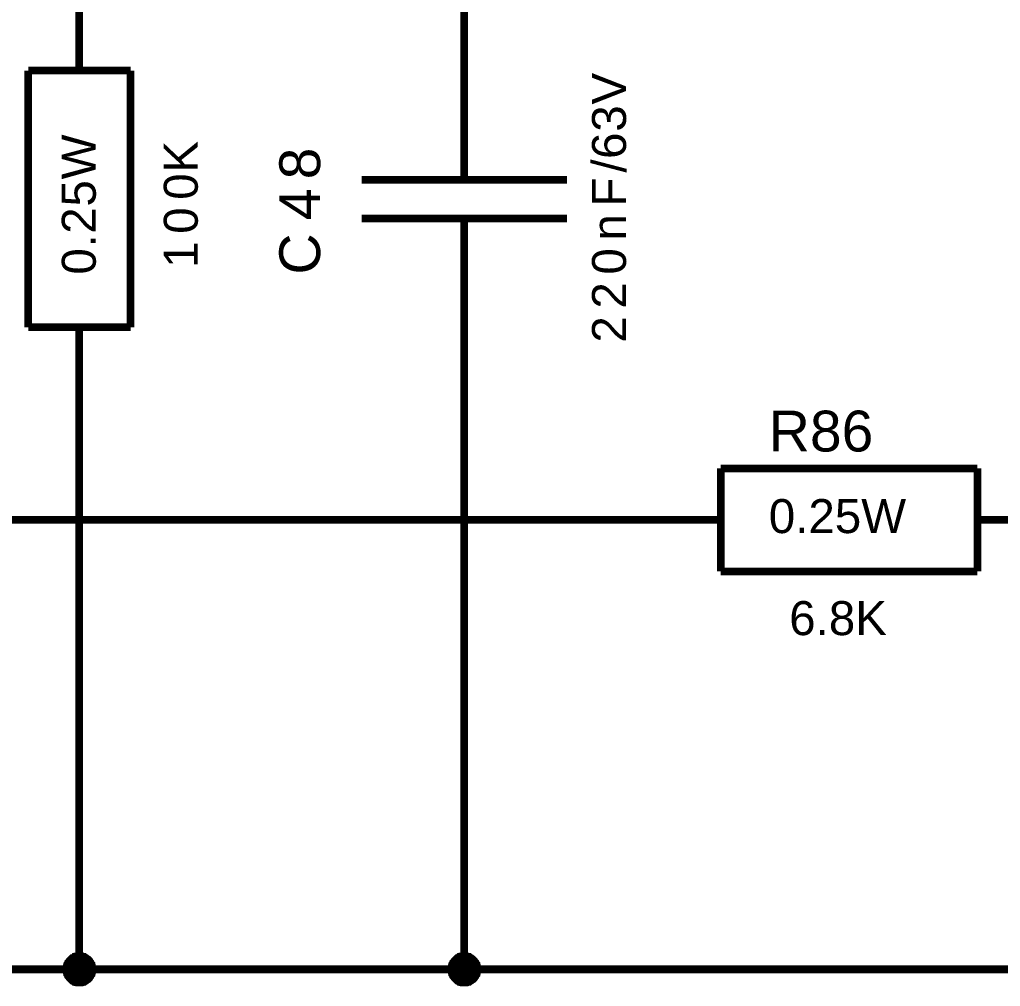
# Model space of a CAD drawing. Header units: millimetres. Extents: x -2024 to 917, y -725 to 13.
# Drawn here: x 332.31 to 370.52, y -309.45 to -271.8 of the extents above; entities that cross this region are included whole.
import ezdxf

# ---------------------------------------------------------------- set-up
doc = ezdxf.new("R2010")
doc.units = ezdxf.units.MM
doc.layers.add('Sheet', color=255, linetype='Continuous')
doc.styles.get("Standard").update_dxf_attribs({"font": 'arial.ttf'})

msp = doc.modelspace()

# ---------------------------------------------------------------- linework, layer by layer
at = {"layer": 'Sheet'}
for points, const_width in [([(334.637, -266.282), (349.632, -266.282), (349.632, -275.041)], 0.3), ([(334.637, -273.783), (334.637, -271.283)], 0.3), ([(332.651, -273.783), (336.639, -273.783)], 0.3), ([(332.651, -283.784), (332.651, -273.783)], 0.3), ([(336.639, -283.784), (336.639, -273.783)], 0.3), ([(349.632, -278.039), (349.632, -275.041)], 0.3), ([(345.643, -278.039), (353.637, -278.039)], 0.3), ([(345.643, -279.545), (353.637, -279.545)], 0.3), ([(349.632, -279.545), (349.632, -282.543)], 0.3), ([(349.632, -282.543), (349.632, -308.788), (334.637, -308.788)], 0.3), ([(332.651, -283.784), (336.639, -283.784)], 0.3), ([(334.637, -283.784), (334.637, -286.285)], 0.3), ([(334.637, -286.285), (334.637, -308.788), (322.157, -308.788)], 0.3), ([(359.629, -289.282), (359.629, -293.289)], 0.3), ([(359.629, -289.282), (369.626, -289.282)], 0.3), ([(369.626, -289.282), (369.626, -293.289)], 0.3), ([(322.157, -291.286), (357.13, -291.286)], 0.3), ([(359.629, -291.286), (357.13, -291.286)], 0.3), ([(369.626, -291.286), (372.125, -291.286)], 0.3), ([(359.629, -293.289), (369.626, -293.289)], 0.3), ([(334.14, -308.788), (334.14, -308.755), (334.14, -308.739), (334.14, -308.706), (334.157, -308.689), (334.157, -308.656), (334.157, -308.639), (334.173, -308.606), (334.173, -308.59), (334.19, -308.573), (334.206, -308.54), (334.206, -308.523), (334.223, -308.507), (334.24, -308.49), (334.256, -308.457), (334.273, -308.441), (334.289, -308.424), (334.306, -308.408), (334.322, -308.391), (334.339, -308.374), (334.355, -308.358), (334.372, -308.358), (334.405, -308.341), (334.422, -308.325), (334.438, -308.308), (334.471, -308.308), (334.488, -308.292), (334.504, -308.292), (334.537, -308.292), (334.554, -308.275), (334.587, -308.275), (334.604, -308.275), (334.637, -308.275)], 0.3), ([(334.14, -308.788), (334.14, -308.755), (334.14, -308.739), (334.14, -308.706), (334.157, -308.689), (334.157, -308.656), (334.157, -308.639), (334.173, -308.606), (334.173, -308.59), (334.19, -308.573), (334.206, -308.54), (334.206, -308.523), (334.223, -308.507), (334.24, -308.49), (334.256, -308.457), (334.273, -308.441), (334.289, -308.424), (334.306, -308.408), (334.322, -308.391), (334.339, -308.374), (334.355, -308.358), (334.372, -308.358), (334.405, -308.341), (334.422, -308.325), (334.438, -308.308), (334.471, -308.308), (334.488, -308.292), (334.504, -308.292), (334.537, -308.292), (334.554, -308.275), (334.587, -308.275), (334.604, -308.275), (334.637, -308.275)], 0.3), ([(334.14, -308.788), (334.14, -308.755), (334.14, -308.739), (334.14, -308.706), (334.157, -308.689), (334.157, -308.656), (334.157, -308.639), (334.173, -308.606), (334.173, -308.59), (334.19, -308.573), (334.206, -308.54), (334.206, -308.523), (334.223, -308.507), (334.24, -308.49), (334.256, -308.457), (334.273, -308.441), (334.289, -308.424), (334.306, -308.408), (334.322, -308.391), (334.339, -308.374), (334.355, -308.358), (334.372, -308.358), (334.405, -308.341), (334.422, -308.325), (334.438, -308.308), (334.471, -308.308), (334.488, -308.292), (334.504, -308.292), (334.537, -308.292), (334.554, -308.275), (334.587, -308.275), (334.604, -308.275), (334.637, -308.275)], 0.3), ([(334.14, -308.788), (334.14, -308.755), (334.14, -308.739), (334.14, -308.706), (334.157, -308.689), (334.157, -308.656), (334.157, -308.639), (334.173, -308.606), (334.173, -308.59), (334.19, -308.573), (334.206, -308.54), (334.206, -308.523), (334.223, -308.507), (334.24, -308.49), (334.256, -308.457), (334.273, -308.441), (334.289, -308.424), (334.306, -308.408), (334.322, -308.391), (334.339, -308.374), (334.355, -308.358), (334.372, -308.358), (334.405, -308.341), (334.422, -308.325), (334.438, -308.308), (334.471, -308.308), (334.488, -308.292), (334.504, -308.292), (334.537, -308.292), (334.554, -308.275), (334.587, -308.275), (334.604, -308.275), (334.637, -308.275)], 0.3), ([(334.14, -308.788), (334.14, -308.755), (334.14, -308.739), (334.14, -308.706), (334.157, -308.689), (334.157, -308.656), (334.157, -308.639), (334.173, -308.606), (334.173, -308.59), (334.19, -308.573), (334.206, -308.54), (334.206, -308.523), (334.223, -308.507), (334.24, -308.49), (334.256, -308.457), (334.273, -308.441), (334.289, -308.424), (334.306, -308.408), (334.322, -308.391), (334.339, -308.374), (334.355, -308.358), (334.372, -308.358), (334.405, -308.341), (334.422, -308.325), (334.438, -308.308), (334.471, -308.308), (334.488, -308.292), (334.504, -308.292), (334.537, -308.292), (334.554, -308.275), (334.587, -308.275), (334.604, -308.275), (334.637, -308.275)], 0.0991), ([(334.14, -308.788), (334.14, -308.755), (334.14, -308.739), (334.14, -308.706), (334.157, -308.689), (334.157, -308.656), (334.157, -308.639), (334.173, -308.606), (334.173, -308.59), (334.19, -308.573), (334.206, -308.54), (334.206, -308.523), (334.223, -308.507), (334.24, -308.49), (334.256, -308.457), (334.273, -308.441), (334.289, -308.424), (334.306, -308.408), (334.322, -308.391), (334.339, -308.374), (334.355, -308.358), (334.372, -308.358), (334.405, -308.341), (334.422, -308.325), (334.438, -308.308), (334.471, -308.308), (334.488, -308.292), (334.504, -308.292), (334.537, -308.292), (334.554, -308.275), (334.587, -308.275), (334.604, -308.275), (334.637, -308.275)], 0.0991), ([(334.14, -308.788), (334.14, -308.755), (334.14, -308.739), (334.14, -308.706), (334.157, -308.689), (334.157, -308.656), (334.157, -308.639), (334.173, -308.606), (334.173, -308.59), (334.19, -308.573), (334.206, -308.54), (334.206, -308.523), (334.223, -308.507), (334.24, -308.49), (334.256, -308.457), (334.273, -308.441), (334.289, -308.424), (334.306, -308.408), (334.322, -308.391), (334.339, -308.374), (334.355, -308.358), (334.372, -308.358), (334.405, -308.341), (334.422, -308.325), (334.438, -308.308), (334.471, -308.308), (334.488, -308.292), (334.504, -308.292), (334.537, -308.292), (334.554, -308.275), (334.587, -308.275), (334.604, -308.275), (334.637, -308.275)], 0.0991), ([(334.14, -308.788), (334.14, -308.755), (334.14, -308.739), (334.14, -308.706), (334.157, -308.689), (334.157, -308.656), (334.157, -308.639), (334.173, -308.606), (334.173, -308.59), (334.19, -308.573), (334.206, -308.54), (334.206, -308.523), (334.223, -308.507), (334.24, -308.49), (334.256, -308.457), (334.273, -308.441), (334.289, -308.424), (334.306, -308.408), (334.322, -308.391), (334.339, -308.374), (334.355, -308.358), (334.372, -308.358), (334.405, -308.341), (334.422, -308.325), (334.438, -308.308), (334.471, -308.308), (334.488, -308.292), (334.504, -308.292), (334.537, -308.292), (334.554, -308.275), (334.587, -308.275), (334.604, -308.275), (334.637, -308.275)], 0.0991), ([(334.637, -308.275), (334.637, -308.275)], 0.3), ([(334.637, -308.275), (334.67, -308.275), (334.686, -308.275), (334.72, -308.275), (334.736, -308.292), (334.769, -308.292), (334.786, -308.292), (334.819, -308.308), (334.835, -308.308), (334.852, -308.325), (334.885, -308.341), (334.902, -308.358), (334.918, -308.358), (334.935, -308.374), (334.968, -308.391), (334.984, -308.408), (335.001, -308.424), (335.017, -308.441), (335.034, -308.457), (335.051, -308.49), (335.067, -308.507), (335.067, -308.523), (335.084, -308.54), (335.1, -308.573), (335.117, -308.59), (335.117, -308.606), (335.133, -308.639), (335.133, -308.656), (335.133, -308.689), (335.15, -308.706), (335.15, -308.739), (335.15, -308.755), (335.15, -308.788)], 0.3), ([(334.637, -308.275), (334.637, -308.275)], 0.3), ([(334.637, -308.275), (334.67, -308.275), (334.686, -308.275), (334.72, -308.275), (334.736, -308.292), (334.769, -308.292), (334.786, -308.292), (334.819, -308.308), (334.835, -308.308), (334.852, -308.325), (334.885, -308.341), (334.902, -308.358), (334.918, -308.358), (334.935, -308.374), (334.968, -308.391), (334.984, -308.408), (335.001, -308.424), (335.017, -308.441), (335.034, -308.457), (335.051, -308.49), (335.067, -308.507), (335.067, -308.523), (335.084, -308.54), (335.1, -308.573), (335.117, -308.59), (335.117, -308.606), (335.133, -308.639), (335.133, -308.656), (335.133, -308.689), (335.15, -308.706), (335.15, -308.739), (335.15, -308.755), (335.15, -308.788)], 0.3), ([(334.637, -308.275), (334.637, -308.275)], 0.3), ([(334.637, -308.275), (334.67, -308.275), (334.686, -308.275), (334.72, -308.275), (334.736, -308.292), (334.769, -308.292), (334.786, -308.292), (334.819, -308.308), (334.835, -308.308), (334.852, -308.325), (334.885, -308.341), (334.902, -308.358), (334.918, -308.358), (334.935, -308.374), (334.968, -308.391), (334.984, -308.408), (335.001, -308.424), (335.017, -308.441), (335.034, -308.457), (335.051, -308.49), (335.067, -308.507), (335.067, -308.523), (335.084, -308.54), (335.1, -308.573), (335.117, -308.59), (335.117, -308.606), (335.133, -308.639), (335.133, -308.656), (335.133, -308.689), (335.15, -308.706), (335.15, -308.739), (335.15, -308.755), (335.15, -308.788)], 0.3), ([(334.637, -308.275), (334.637, -308.275)], 0.3), ([(334.637, -308.275), (334.67, -308.275), (334.686, -308.275), (334.72, -308.275), (334.736, -308.292), (334.769, -308.292), (334.786, -308.292), (334.819, -308.308), (334.835, -308.308), (334.852, -308.325), (334.885, -308.341), (334.902, -308.358), (334.918, -308.358), (334.935, -308.374), (334.968, -308.391), (334.984, -308.408), (335.001, -308.424), (335.017, -308.441), (335.034, -308.457), (335.051, -308.49), (335.067, -308.507), (335.067, -308.523), (335.084, -308.54), (335.1, -308.573), (335.117, -308.59), (335.117, -308.606), (335.133, -308.639), (335.133, -308.656), (335.133, -308.689), (335.15, -308.706), (335.15, -308.739), (335.15, -308.755), (335.15, -308.788)], 0.3), ([(334.637, -308.275), (334.637, -308.275)], 0.0991), ([(334.637, -308.275), (334.67, -308.275), (334.686, -308.275), (334.72, -308.275), (334.736, -308.292), (334.769, -308.292), (334.786, -308.292), (334.819, -308.308), (334.835, -308.308), (334.852, -308.325), (334.885, -308.341), (334.902, -308.358), (334.918, -308.358), (334.935, -308.374), (334.968, -308.391), (334.984, -308.408), (335.001, -308.424), (335.017, -308.441), (335.034, -308.457), (335.051, -308.49), (335.067, -308.507), (335.067, -308.523), (335.084, -308.54), (335.1, -308.573), (335.117, -308.59), (335.117, -308.606), (335.133, -308.639), (335.133, -308.656), (335.133, -308.689), (335.15, -308.706), (335.15, -308.739), (335.15, -308.755), (335.15, -308.788)], 0.0991), ([(334.637, -308.275), (334.637, -308.275)], 0.0991), ([(334.637, -308.275), (334.67, -308.275), (334.686, -308.275), (334.72, -308.275), (334.736, -308.292), (334.769, -308.292), (334.786, -308.292), (334.819, -308.308), (334.835, -308.308), (334.852, -308.325), (334.885, -308.341), (334.902, -308.358), (334.918, -308.358), (334.935, -308.374), (334.968, -308.391), (334.984, -308.408), (335.001, -308.424), (335.017, -308.441), (335.034, -308.457), (335.051, -308.49), (335.067, -308.507), (335.067, -308.523), (335.084, -308.54), (335.1, -308.573), (335.117, -308.59), (335.117, -308.606), (335.133, -308.639), (335.133, -308.656), (335.133, -308.689), (335.15, -308.706), (335.15, -308.739), (335.15, -308.755), (335.15, -308.788)], 0.0991), ([(334.637, -308.275), (334.637, -308.275)], 0.0991), ([(334.637, -308.275), (334.67, -308.275), (334.686, -308.275), (334.72, -308.275), (334.736, -308.292), (334.769, -308.292), (334.786, -308.292), (334.819, -308.308), (334.835, -308.308), (334.852, -308.325), (334.885, -308.341), (334.902, -308.358), (334.918, -308.358), (334.935, -308.374), (334.968, -308.391), (334.984, -308.408), (335.001, -308.424), (335.017, -308.441), (335.034, -308.457), (335.051, -308.49), (335.067, -308.507), (335.067, -308.523), (335.084, -308.54), (335.1, -308.573), (335.117, -308.59), (335.117, -308.606), (335.133, -308.639), (335.133, -308.656), (335.133, -308.689), (335.15, -308.706), (335.15, -308.739), (335.15, -308.755), (335.15, -308.788)], 0.0991), ([(334.637, -308.275), (334.637, -308.275)], 0.0991), ([(334.637, -308.275), (334.67, -308.275), (334.686, -308.275), (334.72, -308.275), (334.736, -308.292), (334.769, -308.292), (334.786, -308.292), (334.819, -308.308), (334.835, -308.308), (334.852, -308.325), (334.885, -308.341), (334.902, -308.358), (334.918, -308.358), (334.935, -308.374), (334.968, -308.391), (334.984, -308.408), (335.001, -308.424), (335.017, -308.441), (335.034, -308.457), (335.051, -308.49), (335.067, -308.507), (335.067, -308.523), (335.084, -308.54), (335.1, -308.573), (335.117, -308.59), (335.117, -308.606), (335.133, -308.639), (335.133, -308.656), (335.133, -308.689), (335.15, -308.706), (335.15, -308.739), (335.15, -308.755), (335.15, -308.788)], 0.0991), ([(349.136, -308.788), (349.136, -308.755), (349.136, -308.739), (349.136, -308.706), (349.152, -308.689), (349.152, -308.656), (349.152, -308.639), (349.169, -308.606), (349.169, -308.59), (349.185, -308.573), (349.202, -308.54), (349.202, -308.523), (349.218, -308.507), (349.235, -308.49), (349.251, -308.457), (349.268, -308.441), (349.284, -308.424), (349.301, -308.408), (349.318, -308.391), (349.334, -308.374), (349.351, -308.358), (349.367, -308.358), (349.4, -308.341), (349.417, -308.325), (349.433, -308.308), (349.467, -308.308), (349.483, -308.292), (349.5, -308.292), (349.533, -308.292), (349.549, -308.275), (349.582, -308.275), (349.599, -308.275), (349.632, -308.275)], 0.3), ([(349.136, -308.788), (349.136, -308.755), (349.136, -308.739), (349.136, -308.706), (349.152, -308.689), (349.152, -308.656), (349.152, -308.639), (349.169, -308.606), (349.169, -308.59), (349.185, -308.573), (349.202, -308.54), (349.202, -308.523), (349.218, -308.507), (349.235, -308.49), (349.251, -308.457), (349.268, -308.441), (349.284, -308.424), (349.301, -308.408), (349.318, -308.391), (349.334, -308.374), (349.351, -308.358), (349.367, -308.358), (349.4, -308.341), (349.417, -308.325), (349.433, -308.308), (349.467, -308.308), (349.483, -308.292), (349.5, -308.292), (349.533, -308.292), (349.549, -308.275), (349.582, -308.275), (349.599, -308.275), (349.632, -308.275)], 0.3), ([(349.136, -308.788), (349.136, -308.755), (349.136, -308.739), (349.136, -308.706), (349.152, -308.689), (349.152, -308.656), (349.152, -308.639), (349.169, -308.606), (349.169, -308.59), (349.185, -308.573), (349.202, -308.54), (349.202, -308.523), (349.218, -308.507), (349.235, -308.49), (349.251, -308.457), (349.268, -308.441), (349.284, -308.424), (349.301, -308.408), (349.318, -308.391), (349.334, -308.374), (349.351, -308.358), (349.367, -308.358), (349.4, -308.341), (349.417, -308.325), (349.433, -308.308), (349.467, -308.308), (349.483, -308.292), (349.5, -308.292), (349.533, -308.292), (349.549, -308.275), (349.582, -308.275), (349.599, -308.275), (349.632, -308.275)], 0.3), ([(349.136, -308.788), (349.136, -308.755), (349.136, -308.739), (349.136, -308.706), (349.152, -308.689), (349.152, -308.656), (349.152, -308.639), (349.169, -308.606), (349.169, -308.59), (349.185, -308.573), (349.202, -308.54), (349.202, -308.523), (349.218, -308.507), (349.235, -308.49), (349.251, -308.457), (349.268, -308.441), (349.284, -308.424), (349.301, -308.408), (349.318, -308.391), (349.334, -308.374), (349.351, -308.358), (349.367, -308.358), (349.4, -308.341), (349.417, -308.325), (349.433, -308.308), (349.467, -308.308), (349.483, -308.292), (349.5, -308.292), (349.533, -308.292), (349.549, -308.275), (349.582, -308.275), (349.599, -308.275), (349.632, -308.275)], 0.3), ([(349.136, -308.788), (349.136, -308.755), (349.136, -308.739), (349.136, -308.706), (349.152, -308.689), (349.152, -308.656), (349.152, -308.639), (349.169, -308.606), (349.169, -308.59), (349.185, -308.573), (349.202, -308.54), (349.202, -308.523), (349.218, -308.507), (349.235, -308.49), (349.251, -308.457), (349.268, -308.441), (349.284, -308.424), (349.301, -308.408), (349.318, -308.391), (349.334, -308.374), (349.351, -308.358), (349.367, -308.358), (349.4, -308.341), (349.417, -308.325), (349.433, -308.308), (349.467, -308.308), (349.483, -308.292), (349.5, -308.292), (349.533, -308.292), (349.549, -308.275), (349.582, -308.275), (349.599, -308.275), (349.632, -308.275)], 0.0991), ([(349.136, -308.788), (349.136, -308.755), (349.136, -308.739), (349.136, -308.706), (349.152, -308.689), (349.152, -308.656), (349.152, -308.639), (349.169, -308.606), (349.169, -308.59), (349.185, -308.573), (349.202, -308.54), (349.202, -308.523), (349.218, -308.507), (349.235, -308.49), (349.251, -308.457), (349.268, -308.441), (349.284, -308.424), (349.301, -308.408), (349.318, -308.391), (349.334, -308.374), (349.351, -308.358), (349.367, -308.358), (349.4, -308.341), (349.417, -308.325), (349.433, -308.308), (349.467, -308.308), (349.483, -308.292), (349.5, -308.292), (349.533, -308.292), (349.549, -308.275), (349.582, -308.275), (349.599, -308.275), (349.632, -308.275)], 0.0991), ([(349.136, -308.788), (349.136, -308.755), (349.136, -308.739), (349.136, -308.706), (349.152, -308.689), (349.152, -308.656), (349.152, -308.639), (349.169, -308.606), (349.169, -308.59), (349.185, -308.573), (349.202, -308.54), (349.202, -308.523), (349.218, -308.507), (349.235, -308.49), (349.251, -308.457), (349.268, -308.441), (349.284, -308.424), (349.301, -308.408), (349.318, -308.391), (349.334, -308.374), (349.351, -308.358), (349.367, -308.358), (349.4, -308.341), (349.417, -308.325), (349.433, -308.308), (349.467, -308.308), (349.483, -308.292), (349.5, -308.292), (349.533, -308.292), (349.549, -308.275), (349.582, -308.275), (349.599, -308.275), (349.632, -308.275)], 0.0991), ([(349.136, -308.788), (349.136, -308.755), (349.136, -308.739), (349.136, -308.706), (349.152, -308.689), (349.152, -308.656), (349.152, -308.639), (349.169, -308.606), (349.169, -308.59), (349.185, -308.573), (349.202, -308.54), (349.202, -308.523), (349.218, -308.507), (349.235, -308.49), (349.251, -308.457), (349.268, -308.441), (349.284, -308.424), (349.301, -308.408), (349.318, -308.391), (349.334, -308.374), (349.351, -308.358), (349.367, -308.358), (349.4, -308.341), (349.417, -308.325), (349.433, -308.308), (349.467, -308.308), (349.483, -308.292), (349.5, -308.292), (349.533, -308.292), (349.549, -308.275), (349.582, -308.275), (349.599, -308.275), (349.632, -308.275)], 0.0991), ([(349.632, -308.275), (349.632, -308.275)], 0.3), ([(349.632, -308.275), (349.665, -308.275), (349.682, -308.275), (349.715, -308.275), (349.731, -308.292), (349.764, -308.292), (349.781, -308.292), (349.814, -308.308), (349.831, -308.308), (349.847, -308.325), (349.88, -308.341), (349.897, -308.358), (349.913, -308.358), (349.93, -308.374), (349.963, -308.391), (349.98, -308.408), (349.996, -308.424), (350.013, -308.441), (350.029, -308.457), (350.046, -308.49), (350.062, -308.507), (350.062, -308.523), (350.079, -308.54), (350.095, -308.573), (350.112, -308.59), (350.112, -308.606), (350.129, -308.639), (350.129, -308.656), (350.129, -308.689), (350.145, -308.706), (350.145, -308.739), (350.145, -308.755), (350.145, -308.788)], 0.3), ([(349.632, -308.275), (349.632, -308.275)], 0.3), ([(349.632, -308.275), (349.665, -308.275), (349.682, -308.275), (349.715, -308.275), (349.731, -308.292), (349.764, -308.292), (349.781, -308.292), (349.814, -308.308), (349.831, -308.308), (349.847, -308.325), (349.88, -308.341), (349.897, -308.358), (349.913, -308.358), (349.93, -308.374), (349.963, -308.391), (349.98, -308.408), (349.996, -308.424), (350.013, -308.441), (350.029, -308.457), (350.046, -308.49), (350.062, -308.507), (350.062, -308.523), (350.079, -308.54), (350.095, -308.573), (350.112, -308.59), (350.112, -308.606), (350.129, -308.639), (350.129, -308.656), (350.129, -308.689), (350.145, -308.706), (350.145, -308.739), (350.145, -308.755), (350.145, -308.788)], 0.3), ([(349.632, -308.275), (349.632, -308.275)], 0.3), ([(349.632, -308.275), (349.665, -308.275), (349.682, -308.275), (349.715, -308.275), (349.731, -308.292), (349.764, -308.292), (349.781, -308.292), (349.814, -308.308), (349.831, -308.308), (349.847, -308.325), (349.88, -308.341), (349.897, -308.358), (349.913, -308.358), (349.93, -308.374), (349.963, -308.391), (349.98, -308.408), (349.996, -308.424), (350.013, -308.441), (350.029, -308.457), (350.046, -308.49), (350.062, -308.507), (350.062, -308.523), (350.079, -308.54), (350.095, -308.573), (350.112, -308.59), (350.112, -308.606), (350.129, -308.639), (350.129, -308.656), (350.129, -308.689), (350.145, -308.706), (350.145, -308.739), (350.145, -308.755), (350.145, -308.788)], 0.3), ([(349.632, -308.275), (349.632, -308.275)], 0.3), ([(349.632, -308.275), (349.665, -308.275), (349.682, -308.275), (349.715, -308.275), (349.731, -308.292), (349.764, -308.292), (349.781, -308.292), (349.814, -308.308), (349.831, -308.308), (349.847, -308.325), (349.88, -308.341), (349.897, -308.358), (349.913, -308.358), (349.93, -308.374), (349.963, -308.391), (349.98, -308.408), (349.996, -308.424), (350.013, -308.441), (350.029, -308.457), (350.046, -308.49), (350.062, -308.507), (350.062, -308.523), (350.079, -308.54), (350.095, -308.573), (350.112, -308.59), (350.112, -308.606), (350.129, -308.639), (350.129, -308.656), (350.129, -308.689), (350.145, -308.706), (350.145, -308.739), (350.145, -308.755), (350.145, -308.788)], 0.3), ([(349.632, -308.275), (349.632, -308.275)], 0.0991), ([(349.632, -308.275), (349.665, -308.275), (349.682, -308.275), (349.715, -308.275), (349.731, -308.292), (349.764, -308.292), (349.781, -308.292), (349.814, -308.308), (349.831, -308.308), (349.847, -308.325), (349.88, -308.341), (349.897, -308.358), (349.913, -308.358), (349.93, -308.374), (349.963, -308.391), (349.98, -308.408), (349.996, -308.424), (350.013, -308.441), (350.029, -308.457), (350.046, -308.49), (350.062, -308.507), (350.062, -308.523), (350.079, -308.54), (350.095, -308.573), (350.112, -308.59), (350.112, -308.606), (350.129, -308.639), (350.129, -308.656), (350.129, -308.689), (350.145, -308.706), (350.145, -308.739), (350.145, -308.755), (350.145, -308.788)], 0.0991), ([(349.632, -308.275), (349.632, -308.275)], 0.0991), ([(349.632, -308.275), (349.665, -308.275), (349.682, -308.275), (349.715, -308.275), (349.731, -308.292), (349.764, -308.292), (349.781, -308.292), (349.814, -308.308), (349.831, -308.308), (349.847, -308.325), (349.88, -308.341), (349.897, -308.358), (349.913, -308.358), (349.93, -308.374), (349.963, -308.391), (349.98, -308.408), (349.996, -308.424), (350.013, -308.441), (350.029, -308.457), (350.046, -308.49), (350.062, -308.507), (350.062, -308.523), (350.079, -308.54), (350.095, -308.573), (350.112, -308.59), (350.112, -308.606), (350.129, -308.639), (350.129, -308.656), (350.129, -308.689), (350.145, -308.706), (350.145, -308.739), (350.145, -308.755), (350.145, -308.788)], 0.0991), ([(349.632, -308.275), (349.632, -308.275)], 0.0991), ([(349.632, -308.275), (349.665, -308.275), (349.682, -308.275), (349.715, -308.275), (349.731, -308.292), (349.764, -308.292), (349.781, -308.292), (349.814, -308.308), (349.831, -308.308), (349.847, -308.325), (349.88, -308.341), (349.897, -308.358), (349.913, -308.358), (349.93, -308.374), (349.963, -308.391), (349.98, -308.408), (349.996, -308.424), (350.013, -308.441), (350.029, -308.457), (350.046, -308.49), (350.062, -308.507), (350.062, -308.523), (350.079, -308.54), (350.095, -308.573), (350.112, -308.59), (350.112, -308.606), (350.129, -308.639), (350.129, -308.656), (350.129, -308.689), (350.145, -308.706), (350.145, -308.739), (350.145, -308.755), (350.145, -308.788)], 0.0991), ([(349.632, -308.275), (349.632, -308.275)], 0.0991), ([(349.632, -308.275), (349.665, -308.275), (349.682, -308.275), (349.715, -308.275), (349.731, -308.292), (349.764, -308.292), (349.781, -308.292), (349.814, -308.308), (349.831, -308.308), (349.847, -308.325), (349.88, -308.341), (349.897, -308.358), (349.913, -308.358), (349.93, -308.374), (349.963, -308.391), (349.98, -308.408), (349.996, -308.424), (350.013, -308.441), (350.029, -308.457), (350.046, -308.49), (350.062, -308.507), (350.062, -308.523), (350.079, -308.54), (350.095, -308.573), (350.112, -308.59), (350.112, -308.606), (350.129, -308.639), (350.129, -308.656), (350.129, -308.689), (350.145, -308.706), (350.145, -308.739), (350.145, -308.755), (350.145, -308.788)], 0.0991), ([(334.637, -309.302), (334.604, -309.302), (334.587, -309.302), (334.554, -309.302), (334.537, -309.285), (334.504, -309.285), (334.488, -309.285), (334.471, -309.269), (334.438, -309.269), (334.422, -309.252), (334.405, -309.235), (334.372, -309.219), (334.355, -309.219), (334.339, -309.202), (334.322, -309.186), (334.306, -309.169), (334.289, -309.153), (334.273, -309.136), (334.256, -309.12), (334.24, -309.086), (334.223, -309.07), (334.206, -309.053), (334.206, -309.037), (334.19, -309.004), (334.173, -308.987), (334.173, -308.971), (334.157, -308.937), (334.157, -308.921), (334.157, -308.888), (334.14, -308.871), (334.14, -308.838), (334.14, -308.821), (334.14, -308.788)], 0.3), ([(334.14, -308.788), (334.14, -308.788)], 0.3), ([(334.637, -309.302), (334.604, -309.302), (334.587, -309.302), (334.554, -309.302), (334.537, -309.285), (334.504, -309.285), (334.488, -309.285), (334.471, -309.269), (334.438, -309.269), (334.422, -309.252), (334.405, -309.235), (334.372, -309.219), (334.355, -309.219), (334.339, -309.202), (334.322, -309.186), (334.306, -309.169), (334.289, -309.153), (334.273, -309.136), (334.256, -309.12), (334.24, -309.086), (334.223, -309.07), (334.206, -309.053), (334.206, -309.037), (334.19, -309.004), (334.173, -308.987), (334.173, -308.971), (334.157, -308.937), (334.157, -308.921), (334.157, -308.888), (334.14, -308.871), (334.14, -308.838), (334.14, -308.821), (334.14, -308.788)], 0.3), ([(334.14, -308.788), (334.14, -308.788)], 0.3), ([(334.637, -309.302), (334.604, -309.302), (334.587, -309.302), (334.554, -309.302), (334.537, -309.285), (334.504, -309.285), (334.488, -309.285), (334.471, -309.269), (334.438, -309.269), (334.422, -309.252), (334.405, -309.235), (334.372, -309.219), (334.355, -309.219), (334.339, -309.202), (334.322, -309.186), (334.306, -309.169), (334.289, -309.153), (334.273, -309.136), (334.256, -309.12), (334.24, -309.086), (334.223, -309.07), (334.206, -309.053), (334.206, -309.037), (334.19, -309.004), (334.173, -308.987), (334.173, -308.971), (334.157, -308.937), (334.157, -308.921), (334.157, -308.888), (334.14, -308.871), (334.14, -308.838), (334.14, -308.821), (334.14, -308.788)], 0.3), ([(334.14, -308.788), (334.14, -308.788)], 0.3), ([(334.637, -309.302), (334.604, -309.302), (334.587, -309.302), (334.554, -309.302), (334.537, -309.285), (334.504, -309.285), (334.488, -309.285), (334.471, -309.269), (334.438, -309.269), (334.422, -309.252), (334.405, -309.235), (334.372, -309.219), (334.355, -309.219), (334.339, -309.202), (334.322, -309.186), (334.306, -309.169), (334.289, -309.153), (334.273, -309.136), (334.256, -309.12), (334.24, -309.086), (334.223, -309.07), (334.206, -309.053), (334.206, -309.037), (334.19, -309.004), (334.173, -308.987), (334.173, -308.971), (334.157, -308.937), (334.157, -308.921), (334.157, -308.888), (334.14, -308.871), (334.14, -308.838), (334.14, -308.821), (334.14, -308.788)], 0.3), ([(334.14, -308.788), (334.14, -308.788)], 0.3), ([(335.15, -308.788), (335.15, -308.821), (335.15, -308.838), (335.15, -308.871), (335.133, -308.888), (335.133, -308.921), (335.133, -308.937), (335.117, -308.971), (335.117, -308.987), (335.1, -309.004), (335.084, -309.037), (335.067, -309.053), (335.067, -309.07), (335.051, -309.086), (335.034, -309.12), (335.017, -309.136), (335.001, -309.153), (334.984, -309.169), (334.968, -309.186), (334.935, -309.202), (334.918, -309.219), (334.902, -309.219), (334.885, -309.235), (334.852, -309.252), (334.835, -309.269), (334.819, -309.269), (334.786, -309.285), (334.769, -309.285), (334.736, -309.285), (334.72, -309.302), (334.686, -309.302), (334.67, -309.302), (334.637, -309.302)], 0.3), ([(335.15, -308.788), (335.15, -308.821), (335.15, -308.838), (335.15, -308.871), (335.133, -308.888), (335.133, -308.921), (335.133, -308.937), (335.117, -308.971), (335.117, -308.987), (335.1, -309.004), (335.084, -309.037), (335.067, -309.053), (335.067, -309.07), (335.051, -309.086), (335.034, -309.12), (335.017, -309.136), (335.001, -309.153), (334.984, -309.169), (334.968, -309.186), (334.935, -309.202), (334.918, -309.219), (334.902, -309.219), (334.885, -309.235), (334.852, -309.252), (334.835, -309.269), (334.819, -309.269), (334.786, -309.285), (334.769, -309.285), (334.736, -309.285), (334.72, -309.302), (334.686, -309.302), (334.67, -309.302), (334.637, -309.302)], 0.3), ([(335.15, -308.788), (335.15, -308.821), (335.15, -308.838), (335.15, -308.871), (335.133, -308.888), (335.133, -308.921), (335.133, -308.937), (335.117, -308.971), (335.117, -308.987), (335.1, -309.004), (335.084, -309.037), (335.067, -309.053), (335.067, -309.07), (335.051, -309.086), (335.034, -309.12), (335.017, -309.136), (335.001, -309.153), (334.984, -309.169), (334.968, -309.186), (334.935, -309.202), (334.918, -309.219), (334.902, -309.219), (334.885, -309.235), (334.852, -309.252), (334.835, -309.269), (334.819, -309.269), (334.786, -309.285), (334.769, -309.285), (334.736, -309.285), (334.72, -309.302), (334.686, -309.302), (334.67, -309.302), (334.637, -309.302)], 0.3), ([(335.15, -308.788), (335.15, -308.821), (335.15, -308.838), (335.15, -308.871), (335.133, -308.888), (335.133, -308.921), (335.133, -308.937), (335.117, -308.971), (335.117, -308.987), (335.1, -309.004), (335.084, -309.037), (335.067, -309.053), (335.067, -309.07), (335.051, -309.086), (335.034, -309.12), (335.017, -309.136), (335.001, -309.153), (334.984, -309.169), (334.968, -309.186), (334.935, -309.202), (334.918, -309.219), (334.902, -309.219), (334.885, -309.235), (334.852, -309.252), (334.835, -309.269), (334.819, -309.269), (334.786, -309.285), (334.769, -309.285), (334.736, -309.285), (334.72, -309.302), (334.686, -309.302), (334.67, -309.302), (334.637, -309.302)], 0.3), ([(335.15, -308.788), (335.15, -308.788), (335.15, -308.788), (335.15, -308.788), (335.15, -308.788), (335.15, -308.788), (335.15, -308.788), (335.15, -308.788), (335.15, -308.788), (335.15, -308.788), (335.15, -308.788), (335.15, -308.788), (335.15, -308.788), (335.15, -308.788), (335.15, -308.788), (335.15, -308.788), (335.15, -308.788), (335.15, -308.788), (335.15, -308.788), (335.15, -308.788), (335.15, -308.788), (335.15, -308.788), (335.15, -308.788), (335.15, -308.788), (335.15, -308.788), (335.15, -308.788), (335.15, -308.788), (335.15, -308.788), (335.15, -308.788), (335.15, -308.788), (335.15, -308.788), (335.15, -308.788), (335.15, -308.788)], 0.3), ([(335.15, -308.788), (335.15, -308.788)], 0.3), ([(335.15, -308.788), (335.15, -308.788), (335.15, -308.788), (335.15, -308.788), (335.15, -308.788), (335.15, -308.788), (335.15, -308.788), (335.15, -308.788), (335.15, -308.788), (335.15, -308.788), (335.15, -308.788), (335.15, -308.788), (335.15, -308.788), (335.15, -308.788), (335.15, -308.788), (335.15, -308.788), (335.15, -308.788), (335.15, -308.788), (335.15, -308.788), (335.15, -308.788), (335.15, -308.788), (335.15, -308.788), (335.15, -308.788), (335.15, -308.788), (335.15, -308.788), (335.15, -308.788), (335.15, -308.788), (335.15, -308.788), (335.15, -308.788), (335.15, -308.788), (335.15, -308.788), (335.15, -308.788), (335.15, -308.788)], 0.3), ([(335.15, -308.788), (335.15, -308.788)], 0.3), ([(335.15, -308.788), (335.15, -308.788), (335.15, -308.788), (335.15, -308.788), (335.15, -308.788), (335.15, -308.788), (335.15, -308.788), (335.15, -308.788), (335.15, -308.788), (335.15, -308.788), (335.15, -308.788), (335.15, -308.788), (335.15, -308.788), (335.15, -308.788), (335.15, -308.788), (335.15, -308.788), (335.15, -308.788), (335.15, -308.788), (335.15, -308.788), (335.15, -308.788), (335.15, -308.788), (335.15, -308.788), (335.15, -308.788), (335.15, -308.788), (335.15, -308.788), (335.15, -308.788), (335.15, -308.788), (335.15, -308.788), (335.15, -308.788), (335.15, -308.788), (335.15, -308.788), (335.15, -308.788), (335.15, -308.788)], 0.3), ([(335.15, -308.788), (335.15, -308.788)], 0.3), ([(335.15, -308.788), (335.15, -308.788), (335.15, -308.788), (335.15, -308.788), (335.15, -308.788), (335.15, -308.788), (335.15, -308.788), (335.15, -308.788), (335.15, -308.788), (335.15, -308.788), (335.15, -308.788), (335.15, -308.788), (335.15, -308.788), (335.15, -308.788), (335.15, -308.788), (335.15, -308.788), (335.15, -308.788), (335.15, -308.788), (335.15, -308.788), (335.15, -308.788), (335.15, -308.788), (335.15, -308.788), (335.15, -308.788), (335.15, -308.788), (335.15, -308.788), (335.15, -308.788), (335.15, -308.788), (335.15, -308.788), (335.15, -308.788), (335.15, -308.788), (335.15, -308.788), (335.15, -308.788), (335.15, -308.788)], 0.3), ([(335.15, -308.788), (335.15, -308.788)], 0.3), ([(349.632, -309.302), (349.599, -309.302), (349.582, -309.302), (349.549, -309.302), (349.533, -309.285), (349.5, -309.285), (349.483, -309.285), (349.467, -309.269), (349.433, -309.269), (349.417, -309.252), (349.4, -309.235), (349.367, -309.219), (349.351, -309.219), (349.334, -309.202), (349.318, -309.186), (349.301, -309.169), (349.284, -309.153), (349.268, -309.136), (349.251, -309.12), (349.235, -309.086), (349.218, -309.07), (349.202, -309.053), (349.202, -309.037), (349.185, -309.004), (349.169, -308.987), (349.169, -308.971), (349.152, -308.937), (349.152, -308.921), (349.152, -308.888), (349.136, -308.871), (349.136, -308.838), (349.136, -308.821), (349.136, -308.788)], 0.3), ([(349.136, -308.788), (349.136, -308.788)], 0.3), ([(349.632, -309.302), (349.599, -309.302), (349.582, -309.302), (349.549, -309.302), (349.533, -309.285), (349.5, -309.285), (349.483, -309.285), (349.467, -309.269), (349.433, -309.269), (349.417, -309.252), (349.4, -309.235), (349.367, -309.219), (349.351, -309.219), (349.334, -309.202), (349.318, -309.186), (349.301, -309.169), (349.284, -309.153), (349.268, -309.136), (349.251, -309.12), (349.235, -309.086), (349.218, -309.07), (349.202, -309.053), (349.202, -309.037), (349.185, -309.004), (349.169, -308.987), (349.169, -308.971), (349.152, -308.937), (349.152, -308.921), (349.152, -308.888), (349.136, -308.871), (349.136, -308.838), (349.136, -308.821), (349.136, -308.788)], 0.3), ([(349.136, -308.788), (349.136, -308.788)], 0.3), ([(349.632, -309.302), (349.599, -309.302), (349.582, -309.302), (349.549, -309.302), (349.533, -309.285), (349.5, -309.285), (349.483, -309.285), (349.467, -309.269), (349.433, -309.269), (349.417, -309.252), (349.4, -309.235), (349.367, -309.219), (349.351, -309.219), (349.334, -309.202), (349.318, -309.186), (349.301, -309.169), (349.284, -309.153), (349.268, -309.136), (349.251, -309.12), (349.235, -309.086), (349.218, -309.07), (349.202, -309.053), (349.202, -309.037), (349.185, -309.004), (349.169, -308.987), (349.169, -308.971), (349.152, -308.937), (349.152, -308.921), (349.152, -308.888), (349.136, -308.871), (349.136, -308.838), (349.136, -308.821), (349.136, -308.788)], 0.3), ([(349.136, -308.788), (349.136, -308.788)], 0.3), ([(349.632, -309.302), (349.599, -309.302), (349.582, -309.302), (349.549, -309.302), (349.533, -309.285), (349.5, -309.285), (349.483, -309.285), (349.467, -309.269), (349.433, -309.269), (349.417, -309.252), (349.4, -309.235), (349.367, -309.219), (349.351, -309.219), (349.334, -309.202), (349.318, -309.186), (349.301, -309.169), (349.284, -309.153), (349.268, -309.136), (349.251, -309.12), (349.235, -309.086), (349.218, -309.07), (349.202, -309.053), (349.202, -309.037), (349.185, -309.004), (349.169, -308.987), (349.169, -308.971), (349.152, -308.937), (349.152, -308.921), (349.152, -308.888), (349.136, -308.871), (349.136, -308.838), (349.136, -308.821), (349.136, -308.788)], 0.3), ([(349.136, -308.788), (349.136, -308.788)], 0.3), ([(350.145, -308.788), (350.145, -308.821), (350.145, -308.838), (350.145, -308.871), (350.129, -308.888), (350.129, -308.921), (350.129, -308.937), (350.112, -308.971), (350.112, -308.987), (350.095, -309.004), (350.079, -309.037), (350.062, -309.053), (350.062, -309.07), (350.046, -309.086), (350.029, -309.12), (350.013, -309.136), (349.996, -309.153), (349.98, -309.169), (349.963, -309.186), (349.93, -309.202), (349.913, -309.219), (349.897, -309.219), (349.88, -309.235), (349.847, -309.252), (349.831, -309.269), (349.814, -309.269), (349.781, -309.285), (349.764, -309.285), (349.731, -309.285), (349.715, -309.302), (349.682, -309.302), (349.665, -309.302), (349.632, -309.302)], 0.3), ([(349.632, -308.788), (394.618, -308.788), (429.607, -308.788)], 0.3), ([(350.145, -308.788), (350.145, -308.821), (350.145, -308.838), (350.145, -308.871), (350.129, -308.888), (350.129, -308.921), (350.129, -308.937), (350.112, -308.971), (350.112, -308.987), (350.095, -309.004), (350.079, -309.037), (350.062, -309.053), (350.062, -309.07), (350.046, -309.086), (350.029, -309.12), (350.013, -309.136), (349.996, -309.153), (349.98, -309.169), (349.963, -309.186), (349.93, -309.202), (349.913, -309.219), (349.897, -309.219), (349.88, -309.235), (349.847, -309.252), (349.831, -309.269), (349.814, -309.269), (349.781, -309.285), (349.764, -309.285), (349.731, -309.285), (349.715, -309.302), (349.682, -309.302), (349.665, -309.302), (349.632, -309.302)], 0.3), ([(350.145, -308.788), (350.145, -308.821), (350.145, -308.838), (350.145, -308.871), (350.129, -308.888), (350.129, -308.921), (350.129, -308.937), (350.112, -308.971), (350.112, -308.987), (350.095, -309.004), (350.079, -309.037), (350.062, -309.053), (350.062, -309.07), (350.046, -309.086), (350.029, -309.12), (350.013, -309.136), (349.996, -309.153), (349.98, -309.169), (349.963, -309.186), (349.93, -309.202), (349.913, -309.219), (349.897, -309.219), (349.88, -309.235), (349.847, -309.252), (349.831, -309.269), (349.814, -309.269), (349.781, -309.285), (349.764, -309.285), (349.731, -309.285), (349.715, -309.302), (349.682, -309.302), (349.665, -309.302), (349.632, -309.302)], 0.3), ([(350.145, -308.788), (350.145, -308.821), (350.145, -308.838), (350.145, -308.871), (350.129, -308.888), (350.129, -308.921), (350.129, -308.937), (350.112, -308.971), (350.112, -308.987), (350.095, -309.004), (350.079, -309.037), (350.062, -309.053), (350.062, -309.07), (350.046, -309.086), (350.029, -309.12), (350.013, -309.136), (349.996, -309.153), (349.98, -309.169), (349.963, -309.186), (349.93, -309.202), (349.913, -309.219), (349.897, -309.219), (349.88, -309.235), (349.847, -309.252), (349.831, -309.269), (349.814, -309.269), (349.781, -309.285), (349.764, -309.285), (349.731, -309.285), (349.715, -309.302), (349.682, -309.302), (349.665, -309.302), (349.632, -309.302)], 0.3), ([(350.145, -308.788), (350.145, -308.788), (350.145, -308.788), (350.145, -308.788), (350.145, -308.788), (350.145, -308.788), (350.145, -308.788), (350.145, -308.788), (350.145, -308.788), (350.145, -308.788), (350.145, -308.788), (350.145, -308.788), (350.145, -308.788), (350.145, -308.788), (350.145, -308.788), (350.145, -308.788), (350.145, -308.788), (350.145, -308.788), (350.145, -308.788), (350.145, -308.788), (350.145, -308.788), (350.145, -308.788), (350.145, -308.788), (350.145, -308.788), (350.145, -308.788), (350.145, -308.788), (350.145, -308.788), (350.145, -308.788), (350.145, -308.788), (350.145, -308.788), (350.145, -308.788), (350.145, -308.788), (350.145, -308.788)], 0.3), ([(350.145, -308.788), (350.145, -308.788)], 0.3), ([(350.145, -308.788), (350.145, -308.788), (350.145, -308.788), (350.145, -308.788), (350.145, -308.788), (350.145, -308.788), (350.145, -308.788), (350.145, -308.788), (350.145, -308.788), (350.145, -308.788), (350.145, -308.788), (350.145, -308.788), (350.145, -308.788), (350.145, -308.788), (350.145, -308.788), (350.145, -308.788), (350.145, -308.788), (350.145, -308.788), (350.145, -308.788), (350.145, -308.788), (350.145, -308.788), (350.145, -308.788), (350.145, -308.788), (350.145, -308.788), (350.145, -308.788), (350.145, -308.788), (350.145, -308.788), (350.145, -308.788), (350.145, -308.788), (350.145, -308.788), (350.145, -308.788), (350.145, -308.788), (350.145, -308.788)], 0.3), ([(350.145, -308.788), (350.145, -308.788)], 0.3), ([(350.145, -308.788), (350.145, -308.788), (350.145, -308.788), (350.145, -308.788), (350.145, -308.788), (350.145, -308.788), (350.145, -308.788), (350.145, -308.788), (350.145, -308.788), (350.145, -308.788), (350.145, -308.788), (350.145, -308.788), (350.145, -308.788), (350.145, -308.788), (350.145, -308.788), (350.145, -308.788), (350.145, -308.788), (350.145, -308.788), (350.145, -308.788), (350.145, -308.788), (350.145, -308.788), (350.145, -308.788), (350.145, -308.788), (350.145, -308.788), (350.145, -308.788), (350.145, -308.788), (350.145, -308.788), (350.145, -308.788), (350.145, -308.788), (350.145, -308.788), (350.145, -308.788), (350.145, -308.788), (350.145, -308.788)], 0.3), ([(350.145, -308.788), (350.145, -308.788)], 0.3), ([(350.145, -308.788), (350.145, -308.788), (350.145, -308.788), (350.145, -308.788), (350.145, -308.788), (350.145, -308.788), (350.145, -308.788), (350.145, -308.788), (350.145, -308.788), (350.145, -308.788), (350.145, -308.788), (350.145, -308.788), (350.145, -308.788), (350.145, -308.788), (350.145, -308.788), (350.145, -308.788), (350.145, -308.788), (350.145, -308.788), (350.145, -308.788), (350.145, -308.788), (350.145, -308.788), (350.145, -308.788), (350.145, -308.788), (350.145, -308.788), (350.145, -308.788), (350.145, -308.788), (350.145, -308.788), (350.145, -308.788), (350.145, -308.788), (350.145, -308.788), (350.145, -308.788), (350.145, -308.788), (350.145, -308.788)], 0.3), ([(350.145, -308.788), (350.145, -308.788)], 0.3), ([(334.637, -309.302), (334.604, -309.302), (334.587, -309.302), (334.554, -309.302), (334.537, -309.285), (334.504, -309.285), (334.488, -309.285), (334.471, -309.269), (334.438, -309.269), (334.422, -309.252), (334.405, -309.235), (334.372, -309.219), (334.355, -309.219), (334.339, -309.202), (334.322, -309.186), (334.306, -309.169), (334.289, -309.153), (334.273, -309.136), (334.256, -309.12), (334.24, -309.086), (334.223, -309.07), (334.206, -309.053), (334.206, -309.037), (334.19, -309.004), (334.173, -308.987), (334.173, -308.971), (334.157, -308.937), (334.157, -308.921), (334.157, -308.888), (334.14, -308.871), (334.14, -308.838), (334.14, -308.821), (334.14, -308.788)], 0.0991), ([(334.14, -308.788), (334.14, -308.788)], 0.0991), ([(334.637, -309.302), (334.604, -309.302), (334.587, -309.302), (334.554, -309.302), (334.537, -309.285), (334.504, -309.285), (334.488, -309.285), (334.471, -309.269), (334.438, -309.269), (334.422, -309.252), (334.405, -309.235), (334.372, -309.219), (334.355, -309.219), (334.339, -309.202), (334.322, -309.186), (334.306, -309.169), (334.289, -309.153), (334.273, -309.136), (334.256, -309.12), (334.24, -309.086), (334.223, -309.07), (334.206, -309.053), (334.206, -309.037), (334.19, -309.004), (334.173, -308.987), (334.173, -308.971), (334.157, -308.937), (334.157, -308.921), (334.157, -308.888), (334.14, -308.871), (334.14, -308.838), (334.14, -308.821), (334.14, -308.788)], 0.0991), ([(334.14, -308.788), (334.14, -308.788)], 0.0991), ([(334.637, -309.302), (334.604, -309.302), (334.587, -309.302), (334.554, -309.302), (334.537, -309.285), (334.504, -309.285), (334.488, -309.285), (334.471, -309.269), (334.438, -309.269), (334.422, -309.252), (334.405, -309.235), (334.372, -309.219), (334.355, -309.219), (334.339, -309.202), (334.322, -309.186), (334.306, -309.169), (334.289, -309.153), (334.273, -309.136), (334.256, -309.12), (334.24, -309.086), (334.223, -309.07), (334.206, -309.053), (334.206, -309.037), (334.19, -309.004), (334.173, -308.987), (334.173, -308.971), (334.157, -308.937), (334.157, -308.921), (334.157, -308.888), (334.14, -308.871), (334.14, -308.838), (334.14, -308.821), (334.14, -308.788)], 0.0991), ([(334.14, -308.788), (334.14, -308.788)], 0.0991), ([(334.637, -309.302), (334.604, -309.302), (334.587, -309.302), (334.554, -309.302), (334.537, -309.285), (334.504, -309.285), (334.488, -309.285), (334.471, -309.269), (334.438, -309.269), (334.422, -309.252), (334.405, -309.235), (334.372, -309.219), (334.355, -309.219), (334.339, -309.202), (334.322, -309.186), (334.306, -309.169), (334.289, -309.153), (334.273, -309.136), (334.256, -309.12), (334.24, -309.086), (334.223, -309.07), (334.206, -309.053), (334.206, -309.037), (334.19, -309.004), (334.173, -308.987), (334.173, -308.971), (334.157, -308.937), (334.157, -308.921), (334.157, -308.888), (334.14, -308.871), (334.14, -308.838), (334.14, -308.821), (334.14, -308.788)], 0.0991), ([(334.14, -308.788), (334.14, -308.788)], 0.0991), ([(335.15, -308.788), (335.15, -308.821), (335.15, -308.838), (335.15, -308.871), (335.133, -308.888), (335.133, -308.921), (335.133, -308.937), (335.117, -308.971), (335.117, -308.987), (335.1, -309.004), (335.084, -309.037), (335.067, -309.053), (335.067, -309.07), (335.051, -309.086), (335.034, -309.12), (335.017, -309.136), (335.001, -309.153), (334.984, -309.169), (334.968, -309.186), (334.935, -309.202), (334.918, -309.219), (334.902, -309.219), (334.885, -309.235), (334.852, -309.252), (334.835, -309.269), (334.819, -309.269), (334.786, -309.285), (334.769, -309.285), (334.736, -309.285), (334.72, -309.302), (334.686, -309.302), (334.67, -309.302), (334.637, -309.302)], 0.0991), ([(335.15, -308.788), (335.15, -308.821), (335.15, -308.838), (335.15, -308.871), (335.133, -308.888), (335.133, -308.921), (335.133, -308.937), (335.117, -308.971), (335.117, -308.987), (335.1, -309.004), (335.084, -309.037), (335.067, -309.053), (335.067, -309.07), (335.051, -309.086), (335.034, -309.12), (335.017, -309.136), (335.001, -309.153), (334.984, -309.169), (334.968, -309.186), (334.935, -309.202), (334.918, -309.219), (334.902, -309.219), (334.885, -309.235), (334.852, -309.252), (334.835, -309.269), (334.819, -309.269), (334.786, -309.285), (334.769, -309.285), (334.736, -309.285), (334.72, -309.302), (334.686, -309.302), (334.67, -309.302), (334.637, -309.302)], 0.0991), ([(335.15, -308.788), (335.15, -308.821), (335.15, -308.838), (335.15, -308.871), (335.133, -308.888), (335.133, -308.921), (335.133, -308.937), (335.117, -308.971), (335.117, -308.987), (335.1, -309.004), (335.084, -309.037), (335.067, -309.053), (335.067, -309.07), (335.051, -309.086), (335.034, -309.12), (335.017, -309.136), (335.001, -309.153), (334.984, -309.169), (334.968, -309.186), (334.935, -309.202), (334.918, -309.219), (334.902, -309.219), (334.885, -309.235), (334.852, -309.252), (334.835, -309.269), (334.819, -309.269), (334.786, -309.285), (334.769, -309.285), (334.736, -309.285), (334.72, -309.302), (334.686, -309.302), (334.67, -309.302), (334.637, -309.302)], 0.0991), ([(335.15, -308.788), (335.15, -308.821), (335.15, -308.838), (335.15, -308.871), (335.133, -308.888), (335.133, -308.921), (335.133, -308.937), (335.117, -308.971), (335.117, -308.987), (335.1, -309.004), (335.084, -309.037), (335.067, -309.053), (335.067, -309.07), (335.051, -309.086), (335.034, -309.12), (335.017, -309.136), (335.001, -309.153), (334.984, -309.169), (334.968, -309.186), (334.935, -309.202), (334.918, -309.219), (334.902, -309.219), (334.885, -309.235), (334.852, -309.252), (334.835, -309.269), (334.819, -309.269), (334.786, -309.285), (334.769, -309.285), (334.736, -309.285), (334.72, -309.302), (334.686, -309.302), (334.67, -309.302), (334.637, -309.302)], 0.0991), ([(335.15, -308.788), (335.15, -308.788), (335.15, -308.788), (335.15, -308.788), (335.15, -308.788), (335.15, -308.788), (335.15, -308.788), (335.15, -308.788), (335.15, -308.788), (335.15, -308.788), (335.15, -308.788), (335.15, -308.788), (335.15, -308.788), (335.15, -308.788), (335.15, -308.788), (335.15, -308.788), (335.15, -308.788), (335.15, -308.788), (335.15, -308.788), (335.15, -308.788), (335.15, -308.788), (335.15, -308.788), (335.15, -308.788), (335.15, -308.788), (335.15, -308.788), (335.15, -308.788), (335.15, -308.788), (335.15, -308.788), (335.15, -308.788), (335.15, -308.788), (335.15, -308.788), (335.15, -308.788), (335.15, -308.788)], 0.0991), ([(335.15, -308.788), (335.15, -308.788)], 0.0991), ([(335.15, -308.788), (335.15, -308.788), (335.15, -308.788), (335.15, -308.788), (335.15, -308.788), (335.15, -308.788), (335.15, -308.788), (335.15, -308.788), (335.15, -308.788), (335.15, -308.788), (335.15, -308.788), (335.15, -308.788), (335.15, -308.788), (335.15, -308.788), (335.15, -308.788), (335.15, -308.788), (335.15, -308.788), (335.15, -308.788), (335.15, -308.788), (335.15, -308.788), (335.15, -308.788), (335.15, -308.788), (335.15, -308.788), (335.15, -308.788), (335.15, -308.788), (335.15, -308.788), (335.15, -308.788), (335.15, -308.788), (335.15, -308.788), (335.15, -308.788), (335.15, -308.788), (335.15, -308.788), (335.15, -308.788)], 0.0991), ([(335.15, -308.788), (335.15, -308.788)], 0.0991), ([(335.15, -308.788), (335.15, -308.788), (335.15, -308.788), (335.15, -308.788), (335.15, -308.788), (335.15, -308.788), (335.15, -308.788), (335.15, -308.788), (335.15, -308.788), (335.15, -308.788), (335.15, -308.788), (335.15, -308.788), (335.15, -308.788), (335.15, -308.788), (335.15, -308.788), (335.15, -308.788), (335.15, -308.788), (335.15, -308.788), (335.15, -308.788), (335.15, -308.788), (335.15, -308.788), (335.15, -308.788), (335.15, -308.788), (335.15, -308.788), (335.15, -308.788), (335.15, -308.788), (335.15, -308.788), (335.15, -308.788), (335.15, -308.788), (335.15, -308.788), (335.15, -308.788), (335.15, -308.788), (335.15, -308.788)], 0.0991), ([(335.15, -308.788), (335.15, -308.788)], 0.0991), ([(335.15, -308.788), (335.15, -308.788), (335.15, -308.788), (335.15, -308.788), (335.15, -308.788), (335.15, -308.788), (335.15, -308.788), (335.15, -308.788), (335.15, -308.788), (335.15, -308.788), (335.15, -308.788), (335.15, -308.788), (335.15, -308.788), (335.15, -308.788), (335.15, -308.788), (335.15, -308.788), (335.15, -308.788), (335.15, -308.788), (335.15, -308.788), (335.15, -308.788), (335.15, -308.788), (335.15, -308.788), (335.15, -308.788), (335.15, -308.788), (335.15, -308.788), (335.15, -308.788), (335.15, -308.788), (335.15, -308.788), (335.15, -308.788), (335.15, -308.788), (335.15, -308.788), (335.15, -308.788), (335.15, -308.788)], 0.0991), ([(335.15, -308.788), (335.15, -308.788)], 0.0991), ([(349.632, -309.302), (349.599, -309.302), (349.582, -309.302), (349.549, -309.302), (349.533, -309.285), (349.5, -309.285), (349.483, -309.285), (349.467, -309.269), (349.433, -309.269), (349.417, -309.252), (349.4, -309.235), (349.367, -309.219), (349.351, -309.219), (349.334, -309.202), (349.318, -309.186), (349.301, -309.169), (349.284, -309.153), (349.268, -309.136), (349.251, -309.12), (349.235, -309.086), (349.218, -309.07), (349.202, -309.053), (349.202, -309.037), (349.185, -309.004), (349.169, -308.987), (349.169, -308.971), (349.152, -308.937), (349.152, -308.921), (349.152, -308.888), (349.136, -308.871), (349.136, -308.838), (349.136, -308.821), (349.136, -308.788)], 0.0991), ([(349.136, -308.788), (349.136, -308.788)], 0.0991), ([(349.632, -309.302), (349.599, -309.302), (349.582, -309.302), (349.549, -309.302), (349.533, -309.285), (349.5, -309.285), (349.483, -309.285), (349.467, -309.269), (349.433, -309.269), (349.417, -309.252), (349.4, -309.235), (349.367, -309.219), (349.351, -309.219), (349.334, -309.202), (349.318, -309.186), (349.301, -309.169), (349.284, -309.153), (349.268, -309.136), (349.251, -309.12), (349.235, -309.086), (349.218, -309.07), (349.202, -309.053), (349.202, -309.037), (349.185, -309.004), (349.169, -308.987), (349.169, -308.971), (349.152, -308.937), (349.152, -308.921), (349.152, -308.888), (349.136, -308.871), (349.136, -308.838), (349.136, -308.821), (349.136, -308.788)], 0.0991), ([(349.136, -308.788), (349.136, -308.788)], 0.0991), ([(349.632, -309.302), (349.599, -309.302), (349.582, -309.302), (349.549, -309.302), (349.533, -309.285), (349.5, -309.285), (349.483, -309.285), (349.467, -309.269), (349.433, -309.269), (349.417, -309.252), (349.4, -309.235), (349.367, -309.219), (349.351, -309.219), (349.334, -309.202), (349.318, -309.186), (349.301, -309.169), (349.284, -309.153), (349.268, -309.136), (349.251, -309.12), (349.235, -309.086), (349.218, -309.07), (349.202, -309.053), (349.202, -309.037), (349.185, -309.004), (349.169, -308.987), (349.169, -308.971), (349.152, -308.937), (349.152, -308.921), (349.152, -308.888), (349.136, -308.871), (349.136, -308.838), (349.136, -308.821), (349.136, -308.788)], 0.0991), ([(349.136, -308.788), (349.136, -308.788)], 0.0991), ([(349.632, -309.302), (349.599, -309.302), (349.582, -309.302), (349.549, -309.302), (349.533, -309.285), (349.5, -309.285), (349.483, -309.285), (349.467, -309.269), (349.433, -309.269), (349.417, -309.252), (349.4, -309.235), (349.367, -309.219), (349.351, -309.219), (349.334, -309.202), (349.318, -309.186), (349.301, -309.169), (349.284, -309.153), (349.268, -309.136), (349.251, -309.12), (349.235, -309.086), (349.218, -309.07), (349.202, -309.053), (349.202, -309.037), (349.185, -309.004), (349.169, -308.987), (349.169, -308.971), (349.152, -308.937), (349.152, -308.921), (349.152, -308.888), (349.136, -308.871), (349.136, -308.838), (349.136, -308.821), (349.136, -308.788)], 0.0991), ([(349.136, -308.788), (349.136, -308.788)], 0.0991), ([(350.145, -308.788), (350.145, -308.821), (350.145, -308.838), (350.145, -308.871), (350.129, -308.888), (350.129, -308.921), (350.129, -308.937), (350.112, -308.971), (350.112, -308.987), (350.095, -309.004), (350.079, -309.037), (350.062, -309.053), (350.062, -309.07), (350.046, -309.086), (350.029, -309.12), (350.013, -309.136), (349.996, -309.153), (349.98, -309.169), (349.963, -309.186), (349.93, -309.202), (349.913, -309.219), (349.897, -309.219), (349.88, -309.235), (349.847, -309.252), (349.831, -309.269), (349.814, -309.269), (349.781, -309.285), (349.764, -309.285), (349.731, -309.285), (349.715, -309.302), (349.682, -309.302), (349.665, -309.302), (349.632, -309.302)], 0.0991), ([(350.145, -308.788), (350.145, -308.821), (350.145, -308.838), (350.145, -308.871), (350.129, -308.888), (350.129, -308.921), (350.129, -308.937), (350.112, -308.971), (350.112, -308.987), (350.095, -309.004), (350.079, -309.037), (350.062, -309.053), (350.062, -309.07), (350.046, -309.086), (350.029, -309.12), (350.013, -309.136), (349.996, -309.153), (349.98, -309.169), (349.963, -309.186), (349.93, -309.202), (349.913, -309.219), (349.897, -309.219), (349.88, -309.235), (349.847, -309.252), (349.831, -309.269), (349.814, -309.269), (349.781, -309.285), (349.764, -309.285), (349.731, -309.285), (349.715, -309.302), (349.682, -309.302), (349.665, -309.302), (349.632, -309.302)], 0.0991), ([(350.145, -308.788), (350.145, -308.821), (350.145, -308.838), (350.145, -308.871), (350.129, -308.888), (350.129, -308.921), (350.129, -308.937), (350.112, -308.971), (350.112, -308.987), (350.095, -309.004), (350.079, -309.037), (350.062, -309.053), (350.062, -309.07), (350.046, -309.086), (350.029, -309.12), (350.013, -309.136), (349.996, -309.153), (349.98, -309.169), (349.963, -309.186), (349.93, -309.202), (349.913, -309.219), (349.897, -309.219), (349.88, -309.235), (349.847, -309.252), (349.831, -309.269), (349.814, -309.269), (349.781, -309.285), (349.764, -309.285), (349.731, -309.285), (349.715, -309.302), (349.682, -309.302), (349.665, -309.302), (349.632, -309.302)], 0.0991), ([(350.145, -308.788), (350.145, -308.821), (350.145, -308.838), (350.145, -308.871), (350.129, -308.888), (350.129, -308.921), (350.129, -308.937), (350.112, -308.971), (350.112, -308.987), (350.095, -309.004), (350.079, -309.037), (350.062, -309.053), (350.062, -309.07), (350.046, -309.086), (350.029, -309.12), (350.013, -309.136), (349.996, -309.153), (349.98, -309.169), (349.963, -309.186), (349.93, -309.202), (349.913, -309.219), (349.897, -309.219), (349.88, -309.235), (349.847, -309.252), (349.831, -309.269), (349.814, -309.269), (349.781, -309.285), (349.764, -309.285), (349.731, -309.285), (349.715, -309.302), (349.682, -309.302), (349.665, -309.302), (349.632, -309.302)], 0.0991), ([(350.145, -308.788), (350.145, -308.788), (350.145, -308.788), (350.145, -308.788), (350.145, -308.788), (350.145, -308.788), (350.145, -308.788), (350.145, -308.788), (350.145, -308.788), (350.145, -308.788), (350.145, -308.788), (350.145, -308.788), (350.145, -308.788), (350.145, -308.788), (350.145, -308.788), (350.145, -308.788), (350.145, -308.788), (350.145, -308.788), (350.145, -308.788), (350.145, -308.788), (350.145, -308.788), (350.145, -308.788), (350.145, -308.788), (350.145, -308.788), (350.145, -308.788), (350.145, -308.788), (350.145, -308.788), (350.145, -308.788), (350.145, -308.788), (350.145, -308.788), (350.145, -308.788), (350.145, -308.788), (350.145, -308.788)], 0.0991), ([(350.145, -308.788), (350.145, -308.788)], 0.0991), ([(350.145, -308.788), (350.145, -308.788), (350.145, -308.788), (350.145, -308.788), (350.145, -308.788), (350.145, -308.788), (350.145, -308.788), (350.145, -308.788), (350.145, -308.788), (350.145, -308.788), (350.145, -308.788), (350.145, -308.788), (350.145, -308.788), (350.145, -308.788), (350.145, -308.788), (350.145, -308.788), (350.145, -308.788), (350.145, -308.788), (350.145, -308.788), (350.145, -308.788), (350.145, -308.788), (350.145, -308.788), (350.145, -308.788), (350.145, -308.788), (350.145, -308.788), (350.145, -308.788), (350.145, -308.788), (350.145, -308.788), (350.145, -308.788), (350.145, -308.788), (350.145, -308.788), (350.145, -308.788), (350.145, -308.788)], 0.0991), ([(350.145, -308.788), (350.145, -308.788)], 0.0991), ([(350.145, -308.788), (350.145, -308.788), (350.145, -308.788), (350.145, -308.788), (350.145, -308.788), (350.145, -308.788), (350.145, -308.788), (350.145, -308.788), (350.145, -308.788), (350.145, -308.788), (350.145, -308.788), (350.145, -308.788), (350.145, -308.788), (350.145, -308.788), (350.145, -308.788), (350.145, -308.788), (350.145, -308.788), (350.145, -308.788), (350.145, -308.788), (350.145, -308.788), (350.145, -308.788), (350.145, -308.788), (350.145, -308.788), (350.145, -308.788), (350.145, -308.788), (350.145, -308.788), (350.145, -308.788), (350.145, -308.788), (350.145, -308.788), (350.145, -308.788), (350.145, -308.788), (350.145, -308.788), (350.145, -308.788)], 0.0991), ([(350.145, -308.788), (350.145, -308.788)], 0.0991), ([(350.145, -308.788), (350.145, -308.788), (350.145, -308.788), (350.145, -308.788), (350.145, -308.788), (350.145, -308.788), (350.145, -308.788), (350.145, -308.788), (350.145, -308.788), (350.145, -308.788), (350.145, -308.788), (350.145, -308.788), (350.145, -308.788), (350.145, -308.788), (350.145, -308.788), (350.145, -308.788), (350.145, -308.788), (350.145, -308.788), (350.145, -308.788), (350.145, -308.788), (350.145, -308.788), (350.145, -308.788), (350.145, -308.788), (350.145, -308.788), (350.145, -308.788), (350.145, -308.788), (350.145, -308.788), (350.145, -308.788), (350.145, -308.788), (350.145, -308.788), (350.145, -308.788), (350.145, -308.788), (350.145, -308.788)], 0.0991), ([(350.145, -308.788), (350.145, -308.788)], 0.0991)]:
    msp.add_lwpolyline(points, dxfattribs=dict(at, const_width=const_width))
at = {"layer": 'Sheet', "const_width": 0.508}
for points in [[(334.335, -308.782, 1), (334.843, -308.782, 1)], [(349.335, -308.782, 1), (349.843, -308.782, 1)]]:
    msp.add_lwpolyline(points, format="xyb", close=True, dxfattribs=at)

# ---------------------------------------------------------------- texts
at = {"layer": 'Sheet'}
for s, height, p in [('V', 1.325, (355.938, -275.108)), ('3', 1.325, (355.938, -276.167)), ('W', 1.325, (335.282, -278.022)), ('K', 1.325, (339.255, -277.757)), ('6', 1.325, (355.938, -277.227)), ('8', 1.59, (344.021, -278.022)), ('/', 1.325, (355.938, -277.757)), ('5', 1.325, (335.282, -279.082)), ('0', 1.325, (339.255, -278.817)), ('F', 1.325, (355.938, -279.082)), ('4', 1.59, (344.021, -279.612)), ('2', 1.325, (335.282, -280.142)), ('0', 1.325, (339.255, -280.142)), ('n', 1.325, (355.938, -280.406)), ('.', 1.325, (335.282, -280.671)), ('C', 1.59, (344.021, -281.731)), ('0', 1.325, (335.282, -281.731)), ('1', 1.325, (339.255, -281.466)), ('0', 1.325, (355.938, -281.731)), ('2', 1.325, (355.938, -283.056)), ('2', 1.325, (355.938, -284.381))]:
    msp.add_text(s, height=height, rotation=90, dxfattribs=at).set_placement(p)
for s, height, p in [('R86', 1.5897, (361.499, -288.62)), ('0.25W', 1.3247, (361.499, -291.799)), ('6.8K', 1.3247, (362.294, -295.773))]:
    msp.add_text(s, height=height, dxfattribs=at).set_placement(p)

doc.saveas('drawing.dxf')
